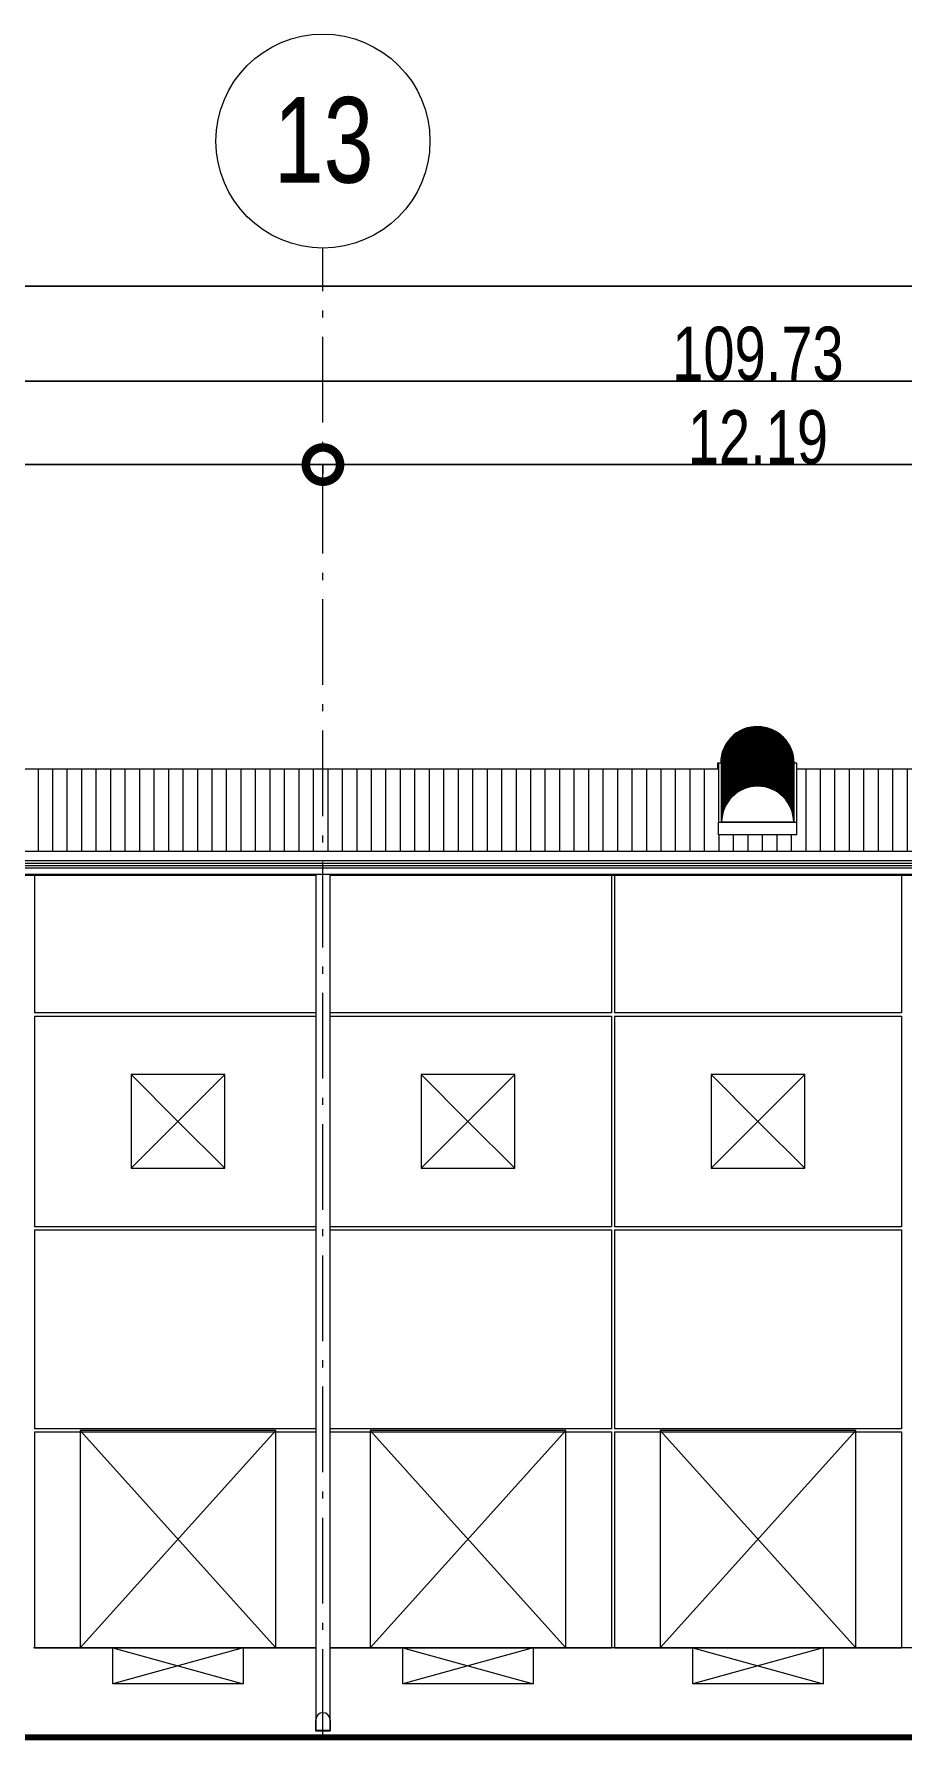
# Model space of a CAD drawing. Header units: metres. Extents: x -199 to 506, y -5 to 23.
# Drawn here: x 436.21 to 448.38, y -1.26 to 22.63 of the extents above; entities that cross this region are included whole.
import ezdxf

# ---------------------------------------------------------------- set-up
doc = ezdxf.new("R2010")
doc.units = ezdxf.units.M
doc.linetypes.add('01_Grid', pattern=[1.74, 1.2, -0.27, 0, -0.27])
for name, color, linetype, lineweight in [('03EJES-1', 1, '01_Grid', 5), ('04NOEJE', 2, 'Continuous', 18), ('04NOEJE-1', 2, 'Continuous', 5), ('06MUREXT', 92, 'Continuous', 9), ('14HATCH-1', 14, 'Continuous', 5), ('17EQAGUA', 5, 'Continuous', 5), ('26VENT', 144, 'Continuous', 5), ('31COTAS', 1, 'Continuous', 5), ('53BAPS', 1, 'Continuous', 5), ('54ESTRUCTURA', 1, 'Continuous', 9), ('70LINEA', 1, 'Continuous', 13), ('70LINEA-1', 1, 'Continuous', 5), ('70LINEA_1_0', 6, 'Continuous', 80)]:
    doc.layers.add(name, color=color, linetype=linetype, lineweight=lineweight)
doc.styles.add('Arial', font='arial.ttf', dxfattribs={"width": 0.75, "height": 1.2})
doc.styles.add('Arial_1', font='arial.ttf', dxfattribs={"width": 0.75, "height": 0.75})
doc.dimstyles.new('Standard_-_2_5mm_Arial_Transparent', dxfattribs={"dimscale": 0.3048, "dimtxt": 0.765195, "dimasz": 3.149606, "dimexe": 0, "dimexo": 0.984252, "dimgap": 0, "dimtad": 1, "dimrnd": 0.01, "dimzin": 0, "dimdsep": 46, "dimtxsty": 'Arial_1', "dimblk1": 'DOTSMALL', "dimblk2": 'DOTSMALL', "dimsah": 1, "dimcen": 0.09, "dimazin": 0, "dimtfac": 1, "dimtdec": 4, "dimtix": 1, "dimtmove": 0, "dimatfit": 3, "dimfxl": 1, "dimtvp": 1, "dimtolj": 1, "dimtzin": 0, "dimarcsym": 2})

# ---------------------------------------------------------------- blocks, each defined once
blk = doc.blocks.new('Docks - Knockout - Cw9_x10__ Lv6_x8_-7684776-601rSouthElevEjeF Paint')
at = {"layer": '26VENT'}
for p, q in [((161.8996, 3.048), (159.1564, 3.048)), ((159.1564, 3.048), (161.8996, 0)), ((161.8996, 3.048), (159.1564, 0)), ((159.1564, 3.048), (159.1564, 0)), ((161.8996, 0), (161.8996, 3.048)), ((159.1564, 0), (161.8996, 0)), ((159.6136, 0), (161.4424, -0.508)), ((161.4424, 0), (159.6136, -0.508)), ((159.6136, -0.508), (159.6136, 0)), ((161.4424, 0), (161.4424, -0.508)), ((161.4424, -0.508), (159.6136, -0.508))]:
    blk.add_line(p, q, dxfattribs=at)
blk = doc.blocks.new('Downspout - Square - Downspout - Square 8_x8_-7117014-601rSouthElevEjeF Paint')
at = {"layer": '17EQAGUA'}
for p, q in [((24.282, 10.841), (24.282, -1.169)), ((24.486, -1.169), (24.486, 10.841)), ((24.486, -1.169), (24.282, -1.169)), ((24.285, -1.159), (24.285, -1.009)), ((24.483, -1.159), (24.285, -1.159)), ((24.483, -1.009), (24.483, -1.159))]:
    blk.add_line(p, q, dxfattribs=at)
blk.add_arc((24.384, -1.009), 0.0986, 0, 180, dxfattribs=at)
blk = doc.blocks.new('Skylight - Barrel Vault - 27_62x1_10 - Barrel Vault-V87-601rSouthElevEjeF Paint')
at = {"layer": '26VENT'}
for p, q in [((139.647, 12.406), (139.693, 12.406)), ((139.647, 12.317), (139.647, 12.406)), ((140.718, 12.406), (140.747, 12.406))]:
    blk.add_line(p, q, dxfattribs=at)
for major_axis, start_param, end_param in [((0.511, 0), 1.413717, 3.138944), ((0.505, 0), 2.356194, 3.138912), ((0.505, 0), 2.356194, 3.138912)]:
    blk.add_ellipse((140.197, 12.405), major_axis=major_axis, ratio=0.999547, start_param=start_param, end_param=end_param, dxfattribs=at)
blk = doc.blocks.new('Skylight - Barrel Vault - 27_62x1_10 - Barrel Vault-V88-601rSouthElevEjeF Paint')
at = {"layer": '26VENT'}
for p, q in [((139.693, 12.405), (139.654, 12.405)), ((139.654, 12.405), (139.654, 11.574)), ((139.693, 12.404), (139.693, 12.403)), ((139.693, 12.392), (139.693, 12.39)), ((139.693, 12.38), (139.693, 12.378)), ((139.693, 12.368), (139.693, 12.366)), ((139.693, 12.355), (139.693, 12.354)), ((139.693, 12.343), (139.693, 12.342)), ((139.693, 12.331), (139.693, 12.33)), ((139.693, 12.319), (139.693, 12.317)), ((139.693, 12.307), (139.693, 12.305)), ((139.693, 12.295), (139.693, 12.293)), ((139.693, 12.283), (139.693, 12.281)), ((139.693, 12.27), (139.693, 12.269)), ((139.693, 12.258), (139.693, 12.257)), ((139.693, 12.246), (139.693, 12.245)), ((139.693, 12.234), (139.693, 12.232)), ((139.693, 12.222), (139.693, 12.22)), ((139.693, 12.21), (139.693, 12.208)), ((139.693, 12.197), (139.693, 12.196)), ((139.693, 12.185), (139.693, 12.184)), ((139.699, 12.404), (139.699, 11.576)), ((140.709, 11.576), (140.709, 12.404)), ((140.715, 12.403), (140.715, 12.404)), ((140.715, 12.39), (140.715, 12.392)), ((140.715, 12.378), (140.715, 12.38)), ((140.715, 12.366), (140.715, 12.368)), ((140.715, 12.354), (140.715, 12.355)), ((140.715, 12.342), (140.715, 12.343)), ((140.715, 12.33), (140.715, 12.331)), ((140.715, 12.317), (140.715, 12.319)), ((140.715, 12.305), (140.715, 12.307)), ((140.715, 12.293), (140.715, 12.295)), ((140.715, 12.281), (140.715, 12.283)), ((140.715, 12.269), (140.715, 12.27)), ((140.715, 12.257), (140.715, 12.258)), ((140.715, 12.245), (140.715, 12.246)), ((140.715, 12.232), (140.715, 12.234)), ((140.715, 12.22), (140.715, 12.222)), ((140.715, 12.208), (140.715, 12.21)), ((140.715, 12.196), (140.715, 12.197)), ((140.715, 12.184), (140.715, 12.185)), ((140.754, 12.405), (140.718, 12.405)), ((140.754, 11.574), (140.754, 12.405)), ((139.693, 12.173), (139.693, 12.172)), ((139.693, 12.161), (139.693, 12.159)), ((139.693, 12.149), (139.693, 12.147)), ((139.693, 12.137), (139.693, 12.135)), ((139.693, 12.124), (139.693, 12.123)), ((139.693, 12.112), (139.693, 12.111)), ((139.693, 12.1), (139.693, 12.099)), ((139.693, 12.088), (139.693, 12.086)), ((139.693, 12.076), (139.693, 12.074)), ((139.693, 12.064), (139.693, 12.062)), ((139.693, 12.051), (139.693, 12.05)), ((139.693, 12.039), (139.693, 12.038)), ((139.693, 12.027), (139.693, 12.026)), ((139.693, 12.015), (139.693, 12.013)), ((139.693, 12.003), (139.693, 12.001)), ((139.693, 11.991), (139.693, 11.989)), ((139.693, 11.979), (139.693, 11.977)), ((139.693, 11.966), (139.693, 11.965)), ((139.693, 11.954), (139.693, 11.953)), ((140.715, 12.172), (140.715, 12.173)), ((140.715, 12.159), (140.715, 12.161)), ((140.715, 12.147), (140.715, 12.149)), ((140.715, 12.135), (140.715, 12.137)), ((140.715, 12.123), (140.715, 12.124)), ((140.715, 12.111), (140.715, 12.112)), ((140.715, 12.099), (140.715, 12.1)), ((140.715, 12.086), (140.715, 12.088)), ((140.715, 12.074), (140.715, 12.076)), ((140.715, 12.062), (140.715, 12.064)), ((140.715, 12.05), (140.715, 12.051)), ((140.715, 12.038), (140.715, 12.039)), ((140.715, 12.026), (140.715, 12.027)), ((140.715, 12.013), (140.715, 12.015)), ((140.715, 12.001), (140.715, 12.003)), ((140.715, 11.989), (140.715, 11.991)), ((140.715, 11.977), (140.715, 11.979)), ((140.715, 11.965), (140.715, 11.966)), ((140.715, 11.953), (140.715, 11.954)), ((139.693, 11.942), (139.693, 11.941)), ((139.693, 11.93), (139.693, 11.928)), ((139.693, 11.918), (139.693, 11.916)), ((139.693, 11.906), (139.693, 11.904)), ((139.693, 11.893), (139.693, 11.892)), ((139.693, 11.881), (139.693, 11.88)), ((139.693, 11.869), (139.693, 11.868)), ((139.693, 11.857), (139.693, 11.855)), ((139.693, 11.845), (139.693, 11.843)), ((139.693, 11.833), (139.693, 11.831)), ((139.693, 11.82), (139.693, 11.819)), ((139.693, 11.808), (139.693, 11.807)), ((139.693, 11.796), (139.693, 11.795)), ((139.693, 11.784), (139.693, 11.782)), ((139.693, 11.772), (139.693, 11.77)), ((139.693, 11.76), (139.693, 11.758)), ((139.693, 11.748), (139.693, 11.746)), ((139.693, 11.735), (139.693, 11.734)), ((139.693, 11.723), (139.693, 11.722)), ((139.693, 11.711), (139.693, 11.71)), ((140.715, 11.941), (140.715, 11.942)), ((140.715, 11.928), (140.715, 11.93)), ((140.715, 11.916), (140.715, 11.918)), ((140.715, 11.904), (140.715, 11.906)), ((140.715, 11.892), (140.715, 11.893)), ((140.715, 11.88), (140.715, 11.881)), ((140.715, 11.868), (140.715, 11.869)), ((140.715, 11.855), (140.715, 11.857)), ((140.715, 11.843), (140.715, 11.845)), ((140.715, 11.831), (140.715, 11.833)), ((140.715, 11.819), (140.715, 11.82)), ((140.715, 11.807), (140.715, 11.808)), ((140.715, 11.795), (140.715, 11.796)), ((140.715, 11.782), (140.715, 11.784)), ((140.715, 11.77), (140.715, 11.772)), ((140.715, 11.758), (140.715, 11.76)), ((140.715, 11.746), (140.715, 11.748)), ((140.715, 11.734), (140.715, 11.735)), ((140.715, 11.722), (140.715, 11.723)), ((140.715, 11.71), (140.715, 11.711)), ((139.654, 11.574), (140.754, 11.574)), ((139.654, 11.397), (139.654, 11.574)), ((139.693, 11.699), (139.693, 11.697)), ((139.693, 11.687), (139.693, 11.685)), ((139.693, 11.675), (139.693, 11.673)), ((139.693, 11.662), (139.693, 11.661)), ((139.693, 11.65), (139.693, 11.649)), ((139.693, 11.638), (139.693, 11.637)), ((139.693, 11.626), (139.693, 11.624)), ((139.693, 11.614), (139.693, 11.612)), ((139.693, 11.602), (139.693, 11.6)), ((139.693, 11.589), (139.693, 11.588)), ((139.693, 11.577), (139.693, 11.576)), ((139.699, 11.576), (139.693, 11.576)), ((140.204, 11.576), (139.699, 11.576)), ((140.709, 11.576), (140.204, 11.576)), ((140.715, 11.576), (140.709, 11.576)), ((140.715, 11.697), (140.715, 11.699)), ((140.715, 11.685), (140.715, 11.687)), ((140.715, 11.673), (140.715, 11.675)), ((140.715, 11.661), (140.715, 11.662)), ((140.715, 11.649), (140.715, 11.65)), ((140.715, 11.637), (140.715, 11.638)), ((140.715, 11.624), (140.715, 11.626)), ((140.715, 11.612), (140.715, 11.614)), ((140.715, 11.6), (140.715, 11.602)), ((140.715, 11.588), (140.715, 11.589)), ((140.715, 11.576), (140.715, 11.577)), ((140.754, 11.397), (140.754, 11.574)), ((140.754, 11.397), (139.654, 11.397))]:
    blk.add_line(p, q, dxfattribs=at)
for centre, major_axis, start_param, end_param in [((140.204, 12.404), (-0.511, 0), 3.141593, 6.283185), ((140.204, 12.392), (-0.511, 0), 3.141593, 6.283185), ((140.204, 12.39), (-0.511, 0), 3.141593, 6.283185), ((140.204, 12.403), (0.511, 0), 0, 3.141593), ((140.204, 12.378), (-0.511, 0), 3.141593, 6.283185), ((140.204, 12.368), (-0.511, 0), 3.141593, 6.283185), ((140.204, 12.403), (0.505, 0), 0.616198, 2.525395), ((140.204, 12.366), (-0.511, 0), 3.141593, 6.283185), ((140.204, 12.38), (-0.511, 0), 3.141593, 6.283185), ((140.204, 12.355), (-0.511, 0), 3.141593, 6.283185), ((140.204, 12.354), (-0.511, 0), 3.141593, 6.283185), ((140.204, 12.343), (-0.511, 0), 3.141593, 6.283185), ((140.204, 12.342), (-0.511, 0), 3.141593, 6.283185), ((140.204, 12.33), (-0.511, 0), 3.141593, 6.283185), ((140.204, 12.319), (-0.511, 0), 3.141593, 6.283185), ((140.204, 12.317), (-0.511, 0), 3.141593, 6.283185), ((140.204, 12.331), (0.511, 0), 0.005665, 3.135928), ((140.204, 12.307), (-0.511, 0), 3.141593, 6.283185), ((140.204, 12.305), (-0.511, 0), 3.141593, 6.283185), ((140.204, 12.295), (-0.511, 0), 3.141593, 6.283185), ((140.204, 12.293), (-0.511, 0), 3.141593, 6.283185), ((140.204, 12.283), (-0.511, 0), 3.141593, 6.283185), ((140.204, 12.281), (-0.511, 0), 3.141593, 6.283185), ((140.204, 12.269), (-0.511, 0), 3.141593, 6.283185), ((140.204, 12.258), (-0.511, 0), 3.141593, 6.283185), ((140.204, 12.257), (-0.511, 0), 3.141593, 6.283185), ((140.204, 12.27), (-0.511, 0), 3.141593, 6.283185), ((140.204, 12.245), (-0.511, 0), 3.141593, 6.283185), ((140.204, 12.234), (-0.511, 0), 3.141593, 6.283185), ((140.204, 12.232), (-0.511, 0), 3.141593, 6.283185), ((140.204, 12.246), (-0.511, 0), 3.141593, 6.283185), ((140.204, 12.22), (-0.511, 0), 3.141593, 6.283185), ((140.204, 12.21), (-0.511, 0), 3.141593, 6.283185), ((140.204, 12.208), (-0.511, 0), 3.141593, 6.283185), ((140.204, 12.222), (-0.511, 0), 3.141593, 6.283185), ((140.204, 12.196), (-0.511, 0), 3.141593, 6.283185), ((140.204, 12.185), (-0.511, 0), 3.141593, 6.283185), ((140.204, 12.184), (-0.511, 0), 3.141593, 6.283185), ((140.204, 12.197), (0.511, 0), 0.004864, 3.136729), ((140.204, 12.173), (-0.511, 0), 3.141593, 6.283185), ((140.204, 12.172), (-0.511, 0), 3.141593, 6.283185), ((140.204, 12.161), (-0.511, 0), 3.141593, 6.283185), ((140.204, 12.159), (-0.511, 0), 3.141593, 6.283185), ((140.204, 12.149), (-0.511, 0), 3.141593, 6.283185), ((140.204, 12.147), (-0.511, 0), 3.141593, 6.283185), ((140.204, 12.137), (-0.511, 0), 3.141593, 6.283185), ((140.204, 12.135), (-0.511, 0), 3.141593, 6.283185), ((140.204, 12.39), (0.505, 0), 0.616198, 2.525395), ((140.204, 12.378), (0.505, 0), 0.616198, 2.525395), ((140.204, 12.366), (0.505, 0), 0.616198, 2.525395), ((140.204, 12.354), (0.505, 0), 0.616198, 2.525395), ((140.204, 12.342), (0.505, 0), 0.616198, 2.525395), ((140.204, 12.33), (0.505, 0), 0.616198, 2.525395), ((140.204, 12.317), (0.505, 0), 0.616198, 2.525395), ((140.204, 12.305), (0.505, 0), 0.616198, 2.525395), ((140.204, 12.293), (0.505, 0), 0.616198, 2.525395), ((140.204, 12.281), (0.505, 0), 0.616198, 2.525395), ((140.204, 12.269), (0.505, 0), 0.616198, 2.525395), ((140.204, 12.257), (0.505, 0), 0.616198, 2.525395), ((140.204, 12.245), (0.505, 0), 0.616198, 2.525395), ((140.204, 12.232), (0.505, 0), 0.616198, 2.525395), ((140.204, 12.22), (0.505, 0), 0.616198, 2.525395), ((140.204, 12.208), (0.505, 0), 0.616198, 2.525395), ((140.204, 12.196), (0.505, 0), 0.616198, 2.525395), ((140.204, 12.184), (0.505, 0), 0.616198, 2.525395), ((140.204, 12.172), (0.505, 0), 0.616198, 2.525395), ((140.204, 12.159), (0.505, 0), 0.616198, 2.525395), ((140.204, 12.124), (-0.511, 0), 3.141593, 6.283185), ((140.204, 12.123), (-0.511, 0), 3.141593, 6.283185), ((140.204, 12.112), (-0.511, 0), 3.141593, 6.283185), ((140.204, 12.111), (-0.511, 0), 3.141593, 6.283185), ((140.204, 12.1), (-0.511, 0), 3.141593, 6.283185), ((140.204, 12.099), (-0.511, 0), 3.141593, 6.283185), ((140.204, 12.088), (-0.511, 0), 3.141593, 6.283185), ((140.204, 12.086), (-0.511, 0), 3.141593, 6.283185), ((140.204, 12.076), (-0.511, 0), 3.141593, 6.283185), ((140.204, 12.074), (-0.511, 0), 3.141593, 6.283185), ((140.204, 12.062), (-0.511, 0), 3.141593, 6.283185), ((140.204, 12.051), (-0.511, 0), 3.141593, 6.283185), ((140.204, 12.05), (-0.511, 0), 3.141593, 6.283185), ((140.204, 12.064), (0.511, 0), 0.004063, 3.137529), ((140.204, 12.038), (-0.511, 0), 3.141593, 6.283185), ((140.204, 12.027), (-0.511, 0), 3.141593, 6.283185), ((140.204, 12.026), (-0.511, 0), 3.141593, 6.283185), ((140.204, 12.039), (-0.511, 0), 3.141593, 6.283185), ((140.204, 12.013), (-0.511, 0), 3.141593, 6.283185), ((140.204, 12.003), (-0.511, 0), 3.141593, 6.283185), ((140.204, 12.001), (-0.511, 0), 3.141593, 6.283185), ((140.204, 12.015), (-0.511, 0), 3.141593, 6.283185), ((140.204, 11.989), (-0.511, 0), 3.141593, 6.283185), ((140.204, 11.979), (-0.511, 0), 3.141593, 6.283185), ((140.204, 11.977), (-0.511, 0), 3.141593, 6.283185), ((140.204, 11.991), (-0.511, 0), 3.141593, 6.283185), ((140.204, 11.965), (-0.511, 0), 3.141593, 6.283185), ((140.204, 11.954), (-0.511, 0), 3.141593, 6.283185), ((140.204, 11.953), (-0.511, 0), 3.141593, 6.283185), ((140.204, 11.966), (-0.511, 0), 3.141593, 6.283185), ((140.204, 11.942), (-0.511, 0), 3.141593, 6.283185), ((140.204, 11.941), (-0.511, 0), 3.141593, 6.283185), ((140.204, 11.928), (-0.511, 0), 3.141593, 6.283185), ((140.204, 11.918), (-0.511, 0), 3.141593, 6.283185), ((140.204, 11.916), (-0.511, 0), 3.141593, 6.283185), ((140.204, 11.93), (0.511, 0), 0.003263, 3.13833), ((140.204, 11.904), (-0.511, 0), 3.141593, 6.283185), ((140.204, 11.893), (-0.511, 0), 3.141593, 6.283185), ((140.204, 11.892), (-0.511, 0), 3.141593, 6.283185), ((140.204, 12.147), (0.505, 0), 0.616198, 2.525395), ((140.204, 12.135), (0.505, 0), 0.616198, 2.525395), ((140.204, 12.123), (0.505, 0), 0.616198, 2.525395), ((140.204, 12.111), (0.505, 0), 0.616198, 2.525395), ((140.204, 12.099), (0.505, 0), 0.616198, 2.525395), ((140.204, 12.086), (0.505, 0), 0.616198, 2.525395), ((140.204, 12.074), (0.505, 0), 0.616198, 2.525395), ((140.204, 12.062), (0.505, 0), 0.616198, 2.525395), ((140.204, 12.05), (0.505, 0), 0.616198, 2.525395), ((140.204, 12.038), (0.505, 0), 0.616198, 2.525395), ((140.204, 12.026), (0.505, 0), 0.616198, 2.525395), ((140.204, 12.013), (0.505, 0), 0.616198, 2.525395), ((140.204, 12.001), (0.505, 0), 0.616198, 2.525395), ((140.204, 11.989), (0.505, 0), 0.616198, 2.525395), ((140.204, 11.977), (0.505, 0), 0.616198, 2.525395), ((140.204, 11.965), (0.505, 0), 0.616198, 2.525395), ((140.204, 11.953), (0.505, 0), 0.616198, 2.525395), ((140.204, 11.941), (0.505, 0), 0.616198, 2.525395), ((140.204, 11.928), (0.505, 0), 0.616198, 2.525395), ((140.204, 11.906), (0.511, 0), 0.785537, 2.356056), ((140.204, 11.881), (-0.511, 0), 3.141593, 6.283185), ((140.204, 11.88), (-0.511, 0), 3.141593, 6.283185), ((140.204, 11.869), (-0.511, 0), 3.141593, 6.283185), ((140.204, 11.868), (-0.511, 0), 3.141593, 6.283185), ((140.204, 11.855), (-0.511, 0), 3.141593, 6.283185), ((140.204, 11.845), (-0.511, 0), 3.141593, 6.283185), ((140.204, 11.843), (-0.511, 0), 3.141593, 6.283185), ((140.204, 11.857), (-0.511, 0), 3.141593, 6.283185), ((140.204, 11.833), (-0.511, 0), 3.141593, 6.283185), ((140.204, 11.831), (-0.511, 0), 3.141593, 6.283185), ((140.204, 11.82), (-0.511, 0), 3.141593, 6.283185), ((140.204, 11.819), (-0.511, 0), 3.141593, 6.283185), ((140.204, 11.807), (-0.511, 0), 3.141593, 6.283185), ((140.204, 11.795), (-0.511, 0), 3.141593, 6.283185), ((140.204, 11.808), (-0.511, 0), 3.141593, 6.283185), ((140.204, 11.782), (-0.511, 0), 3.141593, 6.283185), ((140.204, 11.796), (0.511, 0), 0.002462, 3.139131), ((140.204, 11.772), (-0.511, 0), 3.141593, 6.283185), ((140.204, 11.77), (-0.511, 0), 3.141593, 6.283185), ((140.204, 11.784), (-0.511, 0), 3.141593, 6.283185), ((140.204, 11.76), (-0.511, 0), 3.141593, 6.283185), ((140.204, 11.758), (-0.511, 0), 3.141593, 6.283185), ((140.204, 11.748), (-0.511, 0), 3.141593, 6.283185), ((140.204, 11.746), (-0.511, 0), 3.141593, 6.283185), ((140.204, 11.734), (-0.511, 0), 3.141593, 6.283185), ((140.204, 11.906), (-0.511, 0), 5.497787, 6.283185), ((140.204, 11.723), (-0.511, 0), 3.141593, 6.283185), ((140.204, 11.722), (-0.511, 0), 3.141593, 6.283185), ((140.204, 11.735), (-0.511, 0), 3.141593, 6.283185), ((140.204, 11.711), (-0.511, 0), 3.141593, 6.283185), ((140.204, 11.71), (-0.511, 0), 3.141593, 6.283185), ((140.204, 11.699), (-0.511, 0), 3.141593, 6.283185), ((140.204, 11.697), (-0.511, 0), 3.141593, 6.283185), ((140.204, 11.687), (-0.511, 0), 3.141593, 6.283185), ((140.204, 11.685), (-0.511, 0), 3.141593, 6.283185), ((140.204, 11.675), (-0.511, 0), 3.141593, 6.283185), ((140.204, 11.673), (-0.511, 0), 3.141593, 6.283185), ((140.204, 11.662), (-0.511, 0), 3.141593, 6.283185), ((140.204, 11.661), (-0.511, 0), 3.141593, 6.283185), ((140.204, 11.916), (0.505, 0), 0.616198, 2.525395), ((140.204, 11.904), (0.505, 0), 0.616198, 2.525395), ((140.204, 11.892), (0.505, 0), 0.616198, 2.525395), ((140.204, 11.88), (0.505, 0), 0.616198, 2.525395), ((140.204, 11.868), (0.505, 0), 0.616198, 2.525395), ((140.204, 11.855), (0.505, 0), 0.616198, 2.525395), ((140.204, 11.843), (0.505, 0), 0.616198, 2.525395), ((140.204, 11.831), (0.505, 0), 0.616198, 2.525395), ((140.204, 11.819), (0.505, 0), 0.616198, 2.525395), ((140.204, 11.807), (0.505, 0), 0.616198, 2.525395), ((140.204, 11.795), (0.505, 0), 0.616198, 2.525395), ((140.204, 11.782), (0.505, 0), 0.616198, 2.525395), ((140.204, 11.77), (0.505, 0), 0.616198, 2.525395), ((140.204, 11.758), (0.505, 0), 0.616198, 2.525395), ((140.204, 11.746), (0.505, 0), 0.616198, 2.525395), ((140.204, 11.734), (0.505, 0), 0.616198, 2.525395), ((140.204, 11.722), (0.505, 0), 0.616198, 2.525395), ((140.204, 11.71), (0.505, 0), 0.616198, 2.525395), ((140.204, 11.697), (0.505, 0), 0.616198, 2.525395), ((140.204, 11.685), (0.505, 0), 0.616198, 2.525395), ((140.204, 11.906), (0.511, 0), 0, 0.785398), ((140.204, 11.65), (-0.511, 0), 3.141593, 6.283185), ((140.204, 11.649), (-0.511, 0), 3.141593, 6.283185), ((140.204, 11.638), (-0.511, 0), 3.141593, 6.283185), ((140.204, 11.637), (-0.511, 0), 3.141593, 6.283185), ((140.204, 11.624), (-0.511, 0), 3.141593, 6.283185), ((140.204, 11.614), (-0.511, 0), 3.141593, 6.283185), ((140.204, 11.612), (-0.511, 0), 3.141593, 6.283185), ((140.204, 11.626), (-0.511, 0), 3.141593, 6.283185), ((140.204, 11.6), (-0.511, 0), 3.141593, 6.283185), ((140.204, 11.589), (-0.511, 0), 3.141593, 6.283185), ((140.204, 11.588), (-0.511, 0), 3.141593, 6.283185), ((140.204, 11.602), (-0.511, 0), 3.141593, 6.283185), ((140.204, 11.576), (-0.511, 0), 3.141593, 6.283185), ((140.204, 11.577), (-0.511, 0), 3.141593, 6.283185), ((140.204, 11.576), (-0.505, 0), 3.141593, 6.283185), ((140.204, 11.576), (-0.505, 0), 3.141593, 6.283185), ((140.204, 11.673), (0.505, 0), 0.616198, 2.525395), ((140.204, 11.661), (0.505, 0), 0.616198, 2.525395), ((140.204, 11.649), (0.505, 0), 0.616198, 2.525395), ((140.204, 11.624), (0.505, 0), 0.616198, 2.525395), ((140.204, 11.612), (0.505, 0), 0.616198, 2.525395), ((140.204, 11.6), (0.505, 0), 0.616198, 2.525395), ((140.204, 11.588), (0.505, 0), 0.616198, 2.525395), ((140.204, 11.637), (0.505, 0), 0.624084, 2.517509)]:
    blk.add_ellipse(centre, major_axis=major_axis, ratio=0.999547, start_param=start_param, end_param=end_param, dxfattribs=at)
blk = doc.blocks.new('Grid - Standard-4449989-601rSouthElevEjeF Paint')
at = {"layer": '04NOEJE'}
blk.add_circle((0, 21.126), 1.5, dxfattribs=at)
blk = doc.blocks.new('_DotSmall')
at = {"color": 0, "linetype": 'ByBlock', "const_width": 0.5}
blk.add_lwpolyline([(-0.0625, 0, 1), (0.0625, 0, 1)], format="xyb", close=True, dxfattribs=at)
blk = doc.blocks.new('DIMBLOCK33-601rSouthElevEjeF Paint')
at = {"layer": '31COTAS', "color": 0, "lineweight": -2, "transparency": 16777216}
for p, q in [((293.95, 18.96), (293.95, 19.09)), ((293.95, 19.09), (501.214, 19.09)), ((501.214, 16.595), (501.214, 19.09))]:
    blk.add_line(p, q, dxfattribs=at)
at = {"layer": 'Defpoints', "color": 0, "transparency": 16777216}
for p in [(293.95, 19.26), (501.214, 19.09), (501.214, 16.295)]:
    blk.add_point(p, dxfattribs=at)
at = {"layer": '31COTAS', "color": 0, "lineweight": -2, "transparency": 16777216, "xscale": 0.9599999999999999, "yscale": 0.9599999999999999, "zscale": 0.9599999999999999, "rotation": 180}
blk.add_blockref('_DotSmall', (293.95, 19.09), dxfattribs=at)
at = {"layer": '31COTAS', "color": 0, "lineweight": -2, "transparency": 16777216, "xscale": 0.9599999999999999, "yscale": 0.9599999999999999, "zscale": 0.9599999999999999}
blk.add_blockref('_DotSmall', (501.214, 19.09), dxfattribs=at)
at = {"layer": '31COTAS', "color": 0, "transparency": 16777216, "insert": (397.582, 19.473), "char_height": 0.75, "width": 2.79708, "attachment_point": 5, "style": 'Arial_1'}
blk.add_mtext('\\A1;207.26', dxfattribs=at)
blk = doc.blocks.new('DIMBLOCK45-601rSouthElevEjeF Paint')
at = {"layer": '31COTAS', "color": 0, "lineweight": -2, "transparency": 16777216}
for p, q in [((428.062, 16.46), (428.062, 16.59)), ((428.062, 16.59), (440.254, 16.59)), ((440.254, 16.46), (440.254, 16.59))]:
    blk.add_line(p, q, dxfattribs=at)
at = {"layer": 'Defpoints', "color": 0, "transparency": 16777216}
for p in [(428.062, 16.76), (440.254, 16.76), (440.254, 16.59)]:
    blk.add_point(p, dxfattribs=at)
at = {"layer": '31COTAS', "color": 0, "lineweight": -2, "transparency": 16777216, "xscale": 0.9599999999999999, "yscale": 0.9599999999999999, "zscale": 0.9599999999999999, "rotation": 180}
blk.add_blockref('_DotSmall', (428.062, 16.59), dxfattribs=at)
at = {"layer": '31COTAS', "color": 0, "lineweight": -2, "transparency": 16777216, "xscale": 0.9599999999999999, "yscale": 0.9599999999999999, "zscale": 0.9599999999999999}
blk.add_blockref('_DotSmall', (440.254, 16.59), dxfattribs=at)
at = {"layer": '31COTAS', "color": 0, "transparency": 16777216, "insert": (434.158, 16.973), "char_height": 0.75, "width": 2.28852, "attachment_point": 5, "style": 'Arial_1'}
blk.add_mtext('\\A1;12.19', dxfattribs=at)
blk = doc.blocks.new('DIMBLOCK46-601rSouthElevEjeF Paint')
at = {"layer": '31COTAS', "color": 0, "lineweight": -2, "transparency": 16777216}
for p, q in [((440.254, 16.46), (440.254, 16.59)), ((440.254, 16.59), (452.446, 16.59)), ((452.446, 16.46), (452.446, 16.59))]:
    blk.add_line(p, q, dxfattribs=at)
at = {"layer": 'Defpoints', "color": 0, "transparency": 16777216}
for p in [(440.254, 16.76), (452.446, 16.76), (452.446, 16.59)]:
    blk.add_point(p, dxfattribs=at)
at = {"layer": '31COTAS', "color": 0, "lineweight": -2, "transparency": 16777216, "xscale": 0.9599999999999999, "yscale": 0.9599999999999999, "zscale": 0.9599999999999999, "rotation": 180}
blk.add_blockref('_DotSmall', (440.254, 16.59), dxfattribs=at)
at = {"layer": '31COTAS', "color": 0, "lineweight": -2, "transparency": 16777216, "xscale": 0.9599999999999999, "yscale": 0.9599999999999999, "zscale": 0.9599999999999999}
blk.add_blockref('_DotSmall', (452.446, 16.59), dxfattribs=at)
at = {"layer": '31COTAS', "color": 0, "transparency": 16777216, "insert": (446.35, 16.973), "char_height": 0.75, "width": 2.28852, "attachment_point": 5, "style": 'Arial_1'}
blk.add_mtext('\\A1;12.19', dxfattribs=at)
blk = doc.blocks.new('DIMBLOCK51-601rSouthElevEjeF Paint')
at = {"layer": '31COTAS', "color": 0, "lineweight": -2, "transparency": 16777216}
for p, q in [((391.486, 17.629), (391.486, 17.759)), ((391.486, 17.759), (501.214, 17.759)), ((501.214, 17.629), (501.214, 17.759))]:
    blk.add_line(p, q, dxfattribs=at)
at = {"layer": 'Defpoints', "color": 0, "transparency": 16777216}
for p in [(391.486, 17.929), (501.214, 17.929), (501.214, 17.759)]:
    blk.add_point(p, dxfattribs=at)
at = {"layer": '31COTAS', "color": 0, "lineweight": -2, "transparency": 16777216, "xscale": 0.9599999999999999, "yscale": 0.9599999999999999, "zscale": 0.9599999999999999, "rotation": 180}
blk.add_blockref('_DotSmall', (391.486, 17.759), dxfattribs=at)
at = {"layer": '31COTAS', "color": 0, "lineweight": -2, "transparency": 16777216, "xscale": 0.9599999999999999, "yscale": 0.9599999999999999, "zscale": 0.9599999999999999}
blk.add_blockref('_DotSmall', (501.214, 17.759), dxfattribs=at)
at = {"layer": '31COTAS', "color": 0, "transparency": 16777216, "insert": (446.35, 18.143), "char_height": 0.75, "width": 2.79708, "attachment_point": 5, "style": 'Arial_1'}
blk.add_mtext('\\A1;109.73', dxfattribs=at)

msp = doc.modelspace()

# ---------------------------------------------------------------- hatches: boundary and pattern name
at = {"layer": '14HATCH-1'}
h = msp.add_hatch(dxfattribs=at)
h.set_pattern_fill('FP_12', color=256, style=0, pattern_type=2)
h.set_pattern_definition([(90, (306.142, 13.003), (-0.203, 0), [])])
h.paths.add_polyline_path([(420.49, 11.17), (498.988, 11.17), (498.988, 12.202), (499.035, 12.202), (499.035, 12.158), (499.642, 12.158), (499.642, 12.202), (499.69, 12.202), (499.686, 11.17), (501.072, 11.17), (501.072, 12.317), (483.472, 12.317), (483.472, 11.397), (482.372, 11.398), (482.372, 12.317), (471.28, 12.317), (471.28, 11.397), (470.18, 11.398), (470.179, 12.317), (459.088, 12.317), (459.088, 11.397), (457.988, 11.399), (457.988, 12.317), (446.896, 12.317), (446.896, 11.397), (445.796, 11.398), (445.796, 12.317), (434.704, 12.317), (434.704, 11.397), (433.604, 11.398), (433.604, 12.317), (422.512, 12.317), (422.512, 11.397), (421.412, 11.398), (421.412, 12.317), (410.32, 12.317), (410.32, 11.397), (409.22, 11.398), (409.22, 12.317), (398.128, 12.317), (398.128, 11.397), (397.028, 11.398), (397.028, 12.317), (385.936, 12.317), (385.936, 11.397), (384.836, 11.398), (384.836, 12.317), (373.744, 12.317), (373.744, 11.397), (372.644, 11.398), (372.644, 12.317), (361.552, 12.317), (361.552, 11.397), (360.452, 11.398), (360.452, 12.317), (349.36, 12.317), (349.36, 11.397), (348.26, 11.398), (348.26, 12.317), (337.168, 12.317), (337.168, 11.397), (336.068, 11.398), (336.068, 12.317), (324.976, 12.317), (324.976, 11.397), (323.876, 11.398), (323.876, 12.317), (312.784, 12.317), (312.784, 11.397), (311.684, 11.398), (311.684, 12.317), (300.592, 12.317), (300.592, 11.397), (299.492, 11.397), (299.492, 12.317), (294.092, 12.317), (294.092, 11.17), (418.746, 11.17)])
h.paths.add_polyline_path([(499.642, 11.17), (499.642, 11.811), (499.594, 11.811), (499.594, 11.17)])
h.paths.add_polyline_path([(499.543, 11.17), (499.543, 11.811), (499.369, 11.811), (499.369, 11.17), (499.382, 11.17)])
h.paths.add_polyline_path([(499.305, 11.17), (499.305, 11.811), (499.131, 11.811), (499.131, 11.17)])
h.paths.add_polyline_path([(499.081, 11.17), (499.081, 11.811), (499.032, 11.811), (499.032, 11.17)])
h.paths.add_polyline_path([(499.431, 11.861), (499.543, 11.864), (499.543, 12.107), (499.369, 12.107), (499.369, 11.861), (499.382, 11.861)])
h.paths.add_polyline_path([(499.629, 11.861), (499.642, 11.864), (499.642, 12.107), (499.594, 12.107), (499.594, 11.861)])
h.paths.add_polyline_path([(499.243, 11.861), (499.305, 11.864), (499.305, 12.107), (499.131, 12.107), (499.131, 11.861), (499.184, 11.861)])
h.paths.add_polyline_path([(499.032, 11.861), (499.081, 11.864), (499.081, 12.107), (499.032, 12.107), (499.032, 11.864)])

# ---------------------------------------------------------------- linework, layer by layer
at = {"layer": '03EJES-1'}
msp.add_line((440.254, -1.219), (440.254, 19.626), dxfattribs=at)
at = {"layer": '06MUREXT'}
for p, q in [((440.152, 0), (436.199, 0)), ((452.344, 0), (440.356, 0)), ((434.899, -1.219), (472.766, -1.219))]:
    msp.add_line(p, q, dxfattribs=at)
at = {"layer": '53BAPS'}
for p, q in [((498.988, 11.032), (294.092, 11.032)), ((498.988, 10.997), (294.092, 10.997)), ((498.988, 10.963), (294.092, 10.963)), ((498.988, 10.932), (294.092, 10.932)), ((498.988, 10.841), (294.092, 10.841)), ((440.153, 10.827), (428.163, 10.827)), ((452.345, 10.827), (440.355, 10.827))]:
    msp.add_line(p, q, dxfattribs=at)
at = {"layer": '54ESTRUCTURA'}
for p, q in [((445.796, 12.317), (434.704, 12.317)), ((457.988, 12.317), (446.896, 12.317)), ((294.092, 11.17), (498.988, 11.17))]:
    msp.add_line(p, q, dxfattribs=at)
at = {"layer": '70LINEA'}
for p, q in [((436.212, 10.827), (436.212, 8.902)), ((444.296, 10.827), (444.296, 8.902)), ((444.34, 10.827), (444.34, 8.902)), ((448.36, 10.827), (448.36, 8.902)), ((440.153, 8.902), (436.212, 8.902)), ((436.212, 8.858), (440.153, 8.858)), ((436.212, 8.858), (436.212, 5.902)), ((444.296, 8.902), (440.355, 8.902)), ((440.355, 8.858), (444.296, 8.858)), ((444.296, 8.858), (444.296, 5.902)), ((448.36, 8.902), (444.34, 8.902)), ((444.34, 8.858), (448.36, 8.858)), ((444.34, 8.858), (444.34, 5.902)), ((448.36, 8.858), (448.36, 5.902)), ((440.152, 5.902), (436.212, 5.902)), ((436.212, 5.858), (440.152, 5.858)), ((436.212, 5.858), (436.212, 3.07)), ((444.296, 5.902), (440.356, 5.902)), ((440.356, 5.858), (444.296, 5.858)), ((444.296, 5.858), (444.296, 3.07)), ((448.36, 5.902), (444.34, 5.902)), ((444.34, 5.858), (448.36, 5.858)), ((444.34, 5.858), (444.34, 3.07)), ((448.36, 5.858), (448.36, 3.07)), ((440.152, 3.07), (436.212, 3.07)), ((436.212, 3.026), (440.152, 3.026)), ((436.212, 3.026), (436.212, 0)), ((444.296, 3.07), (440.356, 3.07)), ((440.356, 3.026), (444.296, 3.026)), ((444.296, 3.026), (444.296, 0)), ((448.36, 3.07), (444.34, 3.07)), ((444.34, 3.026), (448.36, 3.026)), ((444.34, 3.026), (444.34, 0)), ((448.36, 3.026), (448.36, 0)), ((436.212, 0), (440.152, 0)), ((440.356, 0), (444.296, 0)), ((444.34, 0), (448.36, 0))]:
    msp.add_line(p, q, dxfattribs=at)
at = {"layer": '70LINEA-1'}
for p, q in [((438.879, 8.037), (437.565, 8.037)), ((438.222, 7.38), (437.565, 8.037)), ((437.565, 8.037), (437.565, 6.723)), ((438.879, 8.037), (438.222, 7.38)), ((438.879, 6.723), (438.879, 8.037)), ((442.943, 8.037), (441.629, 8.037)), ((442.286, 7.38), (441.629, 8.037)), ((441.629, 8.037), (441.629, 6.723)), ((442.943, 8.037), (442.286, 7.38)), ((442.943, 6.723), (442.943, 8.037)), ((447.007, 8.037), (445.693, 8.037)), ((446.35, 7.38), (445.693, 8.037)), ((445.693, 8.037), (445.693, 6.723)), ((447.007, 8.037), (446.35, 7.38)), ((447.007, 6.723), (447.007, 8.037)), ((437.565, 6.723), (438.222, 7.38)), ((438.222, 7.38), (438.879, 6.723)), ((441.629, 6.723), (442.286, 7.38)), ((442.286, 7.38), (442.943, 6.723)), ((445.693, 6.723), (446.35, 7.38)), ((446.35, 7.38), (447.007, 6.723)), ((437.565, 6.723), (438.879, 6.723)), ((441.629, 6.723), (442.943, 6.723)), ((445.693, 6.723), (447.007, 6.723))]:
    msp.add_line(p, q, dxfattribs=at)
at = {"layer": '70LINEA_1_0'}
msp.add_line((390.966, -1.264), (505.266, -1.264), dxfattribs=at)

# ---------------------------------------------------------------- block references
at = {"layer": '04NOEJE'}
msp.add_blockref('Grid - Standard-4449989-601rSouthElevEjeF Paint', (440.254, 0), dxfattribs=at)
at = {"layer": '17EQAGUA'}
msp.add_blockref('Downspout - Square - Downspout - Square 8_x8_-7117014-601rSouthElevEjeF Paint', (415.87, 0), dxfattribs=at)
at = {"layer": '26VENT'}
for name, p in [('Skylight - Barrel Vault - 27_62x1_10 - Barrel Vault-V87-601rSouthElevEjeF Paint', (306.142, 0)), ('Skylight - Barrel Vault - 27_62x1_10 - Barrel Vault-V88-601rSouthElevEjeF Paint', (306.142, 0)), ('Docks - Knockout - Cw9_x10__ Lv6_x8_-7684776-601rSouthElevEjeF Paint', (277.694, 0)), ('Docks - Knockout - Cw9_x10__ Lv6_x8_-7684776-601rSouthElevEjeF Paint', (281.758, 0)), ('Docks - Knockout - Cw9_x10__ Lv6_x8_-7684776-601rSouthElevEjeF Paint', (285.822, 0))]:
    msp.add_blockref(name, p, dxfattribs=at)

# ---------------------------------------------------------------- texts
at = {"layer": '04NOEJE-1', "insert": (439.564, 21.743), "char_height": 1.2, "width": 1.69557, "attachment_point": 1, "style": 'Arial'}
msp.add_mtext('13', dxfattribs=at)

# ---------------------------------------------------------------- dimensions: what is measured, and where the dimension line sits
at = {"layer": '31COTAS'}
for base, p1, p2, override, picture, middle in [((501.214, 19.09), (293.95, 19.26), (501.214, 16.295), {"dimpost": '<>', "dimfxl": 207.285212}, 'DIMBLOCK33-601rSouthElevEjeF Paint', (397.582, 19.473)), ((501.214, 17.759), (391.486, 17.929), (501.214, 17.929), {"dimpost": '<>', "dimfxl": 109.728}, 'DIMBLOCK51-601rSouthElevEjeF Paint', (446.35, 18.143)), ((440.254, 16.59), (428.062, 16.76), (440.254, 16.76), {"dimpost": '<>', "dimfxl": 12.192}, 'DIMBLOCK45-601rSouthElevEjeF Paint', (434.158, 16.973)), ((452.446, 16.59), (440.254, 16.76), (452.446, 16.76), {"dimpost": '<>', "dimfxl": 12.192}, 'DIMBLOCK46-601rSouthElevEjeF Paint', (446.35, 16.973))]:
    dim = msp.add_linear_dim(base=base, p1=p1, p2=p2, dimstyle='Standard_-_2_5mm_Arial_Transparent', override=override, dxfattribs=at)
    dim.commit()
    dim.dimension.update_dxf_attribs({"geometry": picture, "text_midpoint": middle})

doc.saveas('drawing.dxf')
